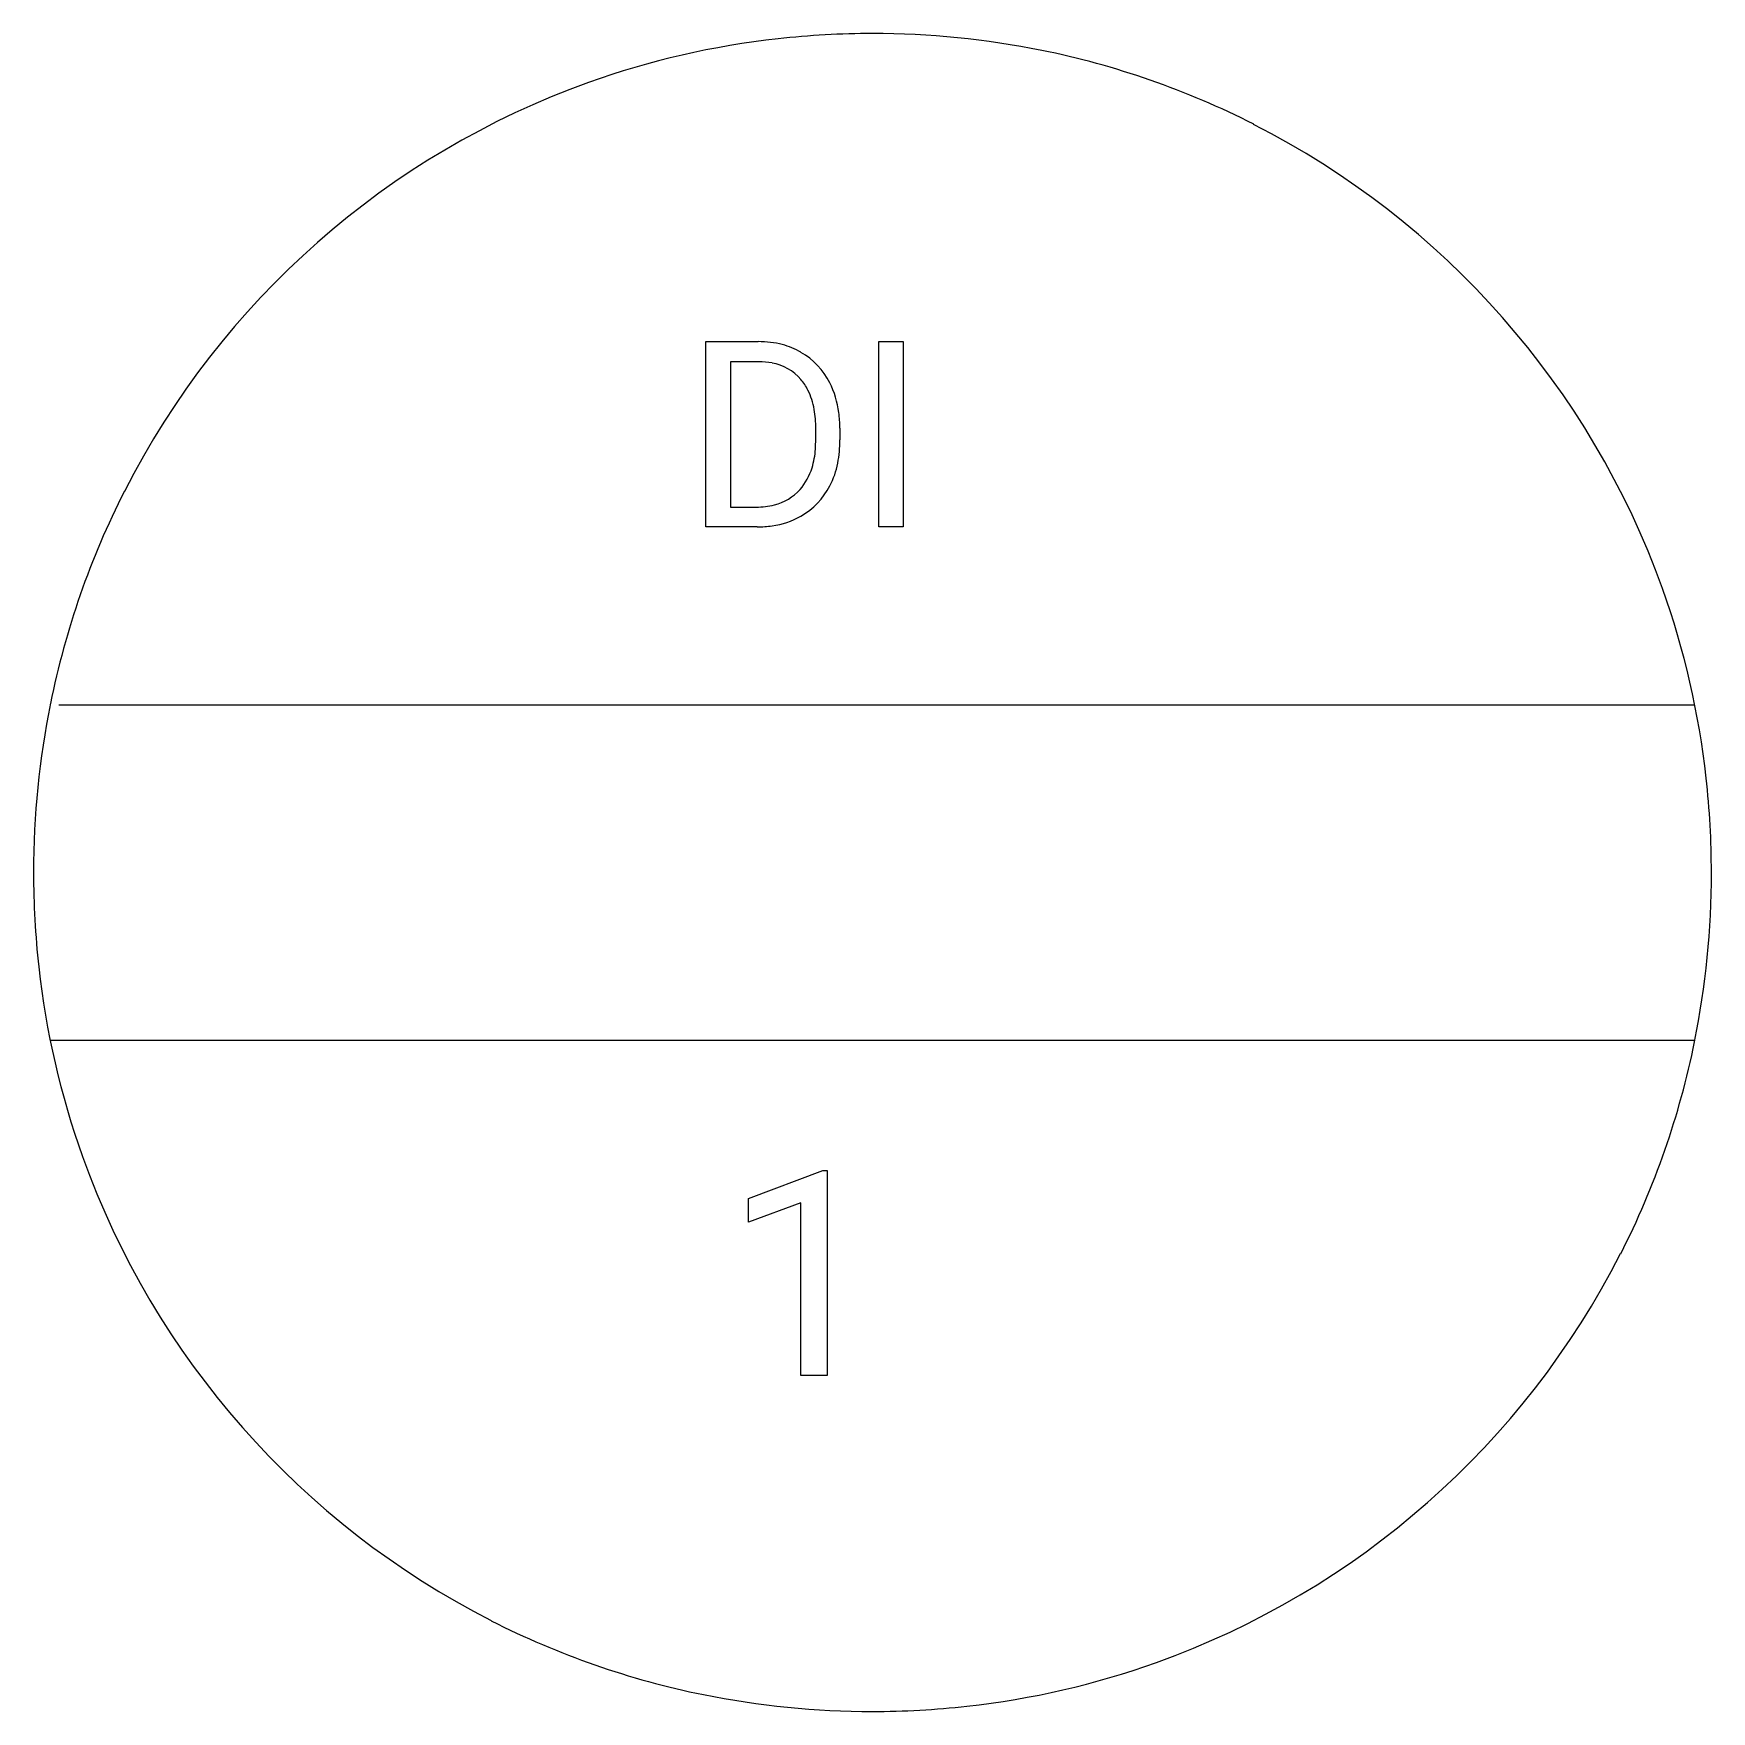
# Model space of a CAD drawing. Extents: x 2.8 to 16, y -2.8 to 10.5.
import ezdxf

# ---------------------------------------------------------------- set-up
doc = ezdxf.new("R2010")
doc.units = 0
for name, color, linetype in [('DEFAULT_255_1_542', 255, 'CONTINUOUS'), ('DEFAULT_255_1_696', 255, 'CONTINUOUS'), ('DEFAULT_255_2_778', 255, 'CONTINUOUS'), ('DEFAULT_255_2_778_10', 255, 'CONTINUOUS')]:
    doc.layers.add(name, color=color, linetype=linetype)

msp = doc.modelspace()

# ---------------------------------------------------------------- linework, layer by layer
at = {"layer": 'DEFAULT_255_1_542'}
for p, q in [((8.079, 6.561), (8.079, 8.022)), ((8.079, 8.022), (8.492, 8.022)), ((9.442, 6.561), (9.442, 8.022)), ((9.442, 8.022), (9.634, 8.022)), ((9.634, 8.022), (9.634, 6.561)), ((8.497, 7.864), (8.272, 7.864)), ((8.272, 7.864), (8.272, 6.718)), ((8.946, 7.251), (8.946, 7.337)), ((9.136, 7.341), (9.136, 7.247)), ((8.272, 6.718), (8.475, 6.718)), ((8.484, 6.561), (8.079, 6.561)), ((9.634, 6.561), (9.442, 6.561))]:
    msp.add_line(p, q, dxfattribs=at)
for centre, radius, start, end in [((8.497, 7.289), 0.733, 75.4101, 90.3803), ((8.525, 7.409), 0.61, 60.1456, 75.189), ((8.545, 7.443), 0.57, 26.5254, 60.1451), ((8.494, 7.293), 0.571, 79.2151, 89.7446), ((8.535, 7.474), 0.385, 40.384, 80.1432), ((8.503, 7.449), 0.426, 26.5778, 40.1533), ((8.405, 7.369), 0.729, 7.403, 26.8321), ((8.387, 7.395), 0.554, 9.6572, 26.1932), ((8.092, 7.342), 0.854, 359.6455, 9.8607), ((8.206, 7.338), 0.93, 0.1606, 7.7176), ((8.257, 7.225), 0.688, 343.3325, 355.8548), ((7.994, 7.25), 0.951, 355.4989, 0.0788), ((8.226, 7.242), 0.91, 348.729, 0.3013), ((8.482, 7.155), 0.452, 318.7416, 343.6873), ((8.434, 7.201), 0.699, 333.0707, 348.7181), ((8.554, 7.136), 0.561, 299.2531, 333.4571), ((8.524, 7.123), 0.399, 283.77, 318.1556), ((8.48, 7.294), 0.576, 269.4971, 284.0204), ((8.509, 7.221), 0.658, 278.1073, 299.0339), ((8.477, 7.41), 0.849, 270.4445, 278.451)]:
    msp.add_arc(centre, radius, start, end, dxfattribs=at)
at = {"layer": 'DEFAULT_255_1_696'}
for p, q in [((8.416, 1.266), (9.002, 1.486)), ((9.002, 1.486), (9.034, 1.486)), ((9.034, 1.486), (9.034, -0.13)), ((8.416, 1.08), (8.416, 1.266)), ((8.828, 1.232), (8.416, 1.08)), ((8.828, -0.13), (8.828, 1.232)), ((9.034, -0.13), (8.828, -0.13))]:
    msp.add_line(p, q, dxfattribs=at)
at = {"layer": 'DEFAULT_255_2_778'}
msp.add_line((2.778, 3.836), (2.778, 3.836), dxfattribs=at)
for centre, radius, start, end in [((9.391, 3.707), 6.744, 89.9875, 96.3278), ((9.397, 3.758), 6.693, 78.5415, 90.0352), ((9.374, 3.85), 6.6, 96.3164, 109.6517), ((9.419, 3.876), 6.574, 63.0463, 78.5245), ((9.382, 3.846), 6.606, 109.7078, 153.0328), ((9.402, 3.847), 6.606, 19.7078, 63.0328), ((9.354, 3.862), 6.574, 153.0463, 168.5245), ((9.406, 3.855), 6.6, 6.3164, 19.6517), ((9.471, 3.841), 6.693, 168.5415, 180.0352), ((9.263, 3.838), 6.744, 359.9875, 6.3278), ((9.522, 3.835), 6.744, 179.9875, 186.3278), ((9.314, 3.832), 6.693, 348.5415, 0.0352), ((9.379, 3.818), 6.6, 186.3164, 199.6517), ((9.432, 3.81), 6.574, 333.0463, 348.5245), ((9.383, 3.826), 6.606, 199.7078, 243.0328), ((9.403, 3.827), 6.606, 289.7078, 333.0328), ((9.367, 3.797), 6.574, 243.0463, 258.5245), ((9.411, 3.823), 6.6, 276.3164, 289.6517), ((9.389, 3.915), 6.693, 258.5415, 270.0352), ((9.394, 3.966), 6.744, 269.9875, 276.3278)]:
    msp.add_arc(centre, radius, start, end, dxfattribs=at)
at = {"layer": 'DEFAULT_255_2_778_10'}
for p, q in [((2.977, 5.159), (15.875, 5.159)), ((2.91, 2.514), (15.875, 2.514))]:
    msp.add_line(p, q, dxfattribs=at)

doc.saveas('drawing.dxf')
